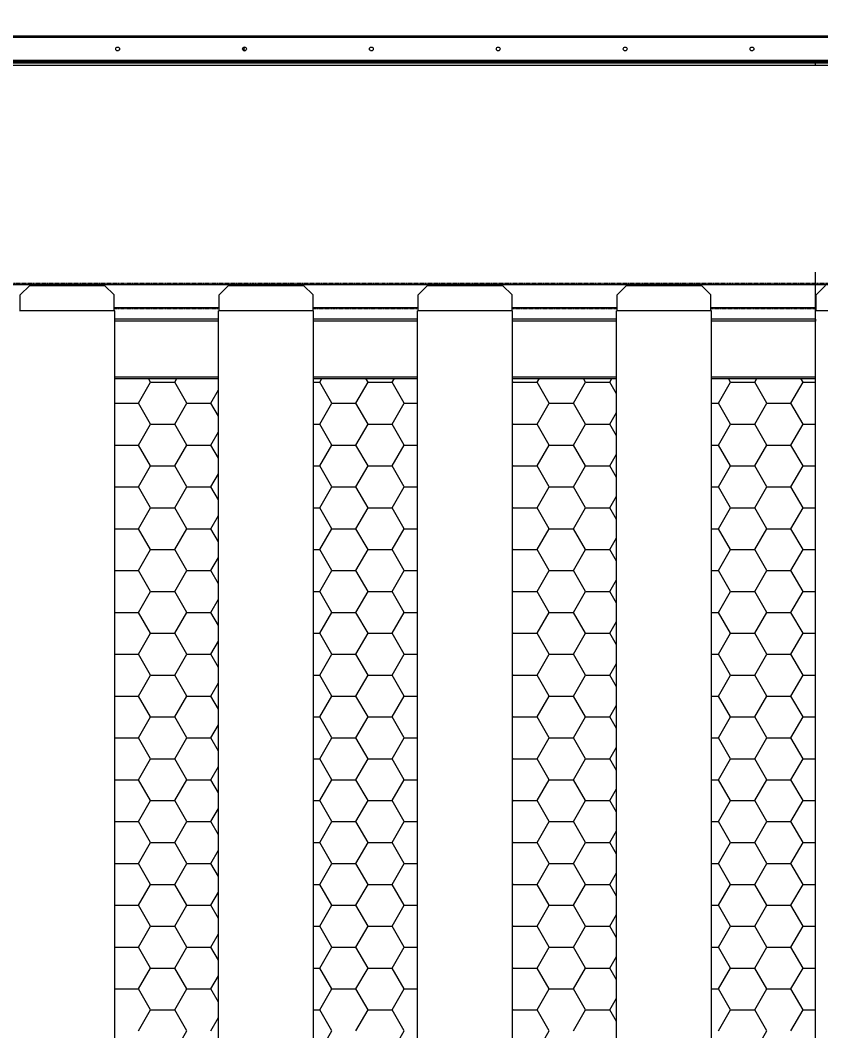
# Model space of a CAD drawing. Header units: millimetres. Extents: x -648583 to 40219, y -129719 to 29148.
# Drawn here: x 12060 to 13322, y 16867 to 18461 of the extents above; entities that cross this region are included whole.
import ezdxf

# ---------------------------------------------------------------- set-up
doc = ezdxf.new("R2010")
doc.units = ezdxf.units.MM
for name, pattern in [('CENTER', [2, 1.25, -0.25, 0.25, -0.25]), ('HIDDEN', [0.375, 0.25, -0.125]), ('HIDDENX2', [0.75, 0.5, -0.25])]:
    doc.linetypes.add(name, pattern=pattern)
doc.layers.add('center', color=1, linetype='CENTER')
doc.layers.add('HIDD', color=2, linetype='HIDDENX2')
doc.styles.get("Standard").update_dxf_attribs({"font": 'arial.ttf'})
doc.dimstyles.new('1.40', dxfattribs={"dimscale": 20, "dimtxt": 1.5, "dimasz": 1, "dimexe": 0.5, "dimexo": 0.5, "dimgap": 0.5, "dimtad": 1, "dimdec": 0, "dimzin": 0, "dimdsep": 46, "dimtxsty": 'Standard', "dimcen": 0, "dimclrd": 2, "dimclre": 2, "dimclrt": 3, "dimadec": 0, "dimazin": 0, "dimtfac": 1, "dimtdec": 0, "dimtmove": 0, "dimatfit": 0, "dimfxl": 1, "dimtolj": 1, "dimtzin": 0, "dimlwd": -1, "dimlwe": -1, "dimarcsym": 0})

# ---------------------------------------------------------------- blocks, each defined once
blk = doc.blocks.new('*D64')
at = {"color": 2, "transparency": 16777216}
for p, q in [((11513.6, 18535.2), (11513.6, 19013.9)), ((13493.6, 19003.9), (11633.6, 19003.9)), ((13613.6, 18329.2), (13613.6, 19013.9))]:
    blk.add_line(p, q, dxfattribs=at)
for points in [[(11633.6, 19023.9), (11633.6, 18983.9), (11513.6, 19003.9)], [(13493.6, 19023.9), (13493.6, 18983.9), (13613.6, 19003.9)]]:
    blk.add_solid(points, dxfattribs=at)
at = {"layer": 'Defpoints', "color": 0, "transparency": 16777216}
for p in [(11513.6, 19003.9), (11513.6, 18435.2), (13613.6, 18229.2)]:
    blk.add_point(p, dxfattribs=at)
at = {"color": 3, "lineweight": 5, "transparency": 16777216, "insert": (12563.6, 19135.4), "char_height": 140, "attachment_point": 5}
blk.add_mtext('\\A1;2100', dxfattribs=at)
blk = doc.blocks.new('*D66')
at = {"color": 2, "transparency": 16777216}
for p, q in [((11513.6, 18535.2), (11513.6, 19648.4)), ((15593.6, 19638.4), (11633.6, 19638.4)), ((15713.6, 18535.2), (15713.6, 19648.4))]:
    blk.add_line(p, q, dxfattribs=at)
for points in [[(11633.6, 19658.4), (11633.6, 19618.4), (11513.6, 19638.4)], [(15593.6, 19658.4), (15593.6, 19618.4), (15713.6, 19638.4)]]:
    blk.add_solid(points, dxfattribs=at)
at = {"layer": 'Defpoints', "color": 0, "transparency": 16777216}
for p in [(11513.6, 19638.4), (11513.6, 18435.2), (15713.6, 18435.2)]:
    blk.add_point(p, dxfattribs=at)
at = {"color": 3, "lineweight": 5, "transparency": 16777216, "insert": (13613.6, 19769.9), "char_height": 140, "attachment_point": 5}
blk.add_mtext('\\A1;4200', dxfattribs=at)
blk = doc.blocks.new('3')
at = {"color": 7, "lineweight": 20}
for p, q in [((15666.2, 18435.2), (11561, 18435.2)), ((11559.3, 18395.2), (15667.9, 18395.2)), ((11561, 18393.2), (15666.2, 18393.2)), ((13107.6, 18393.6), (11769.2, 18393.6)), ((11561, 18389.8), (15666.2, 18389.8)), ((12372.6, 17988.9), (12209, 17988.9)), ((12372.6, 17985.7), (12209, 17985.7)), ((12686.3, 17988.9), (12522.6, 17988.9)), ((12686.3, 17985.7), (12522.6, 17985.7)), ((12999.9, 17988.9), (12836.3, 17988.9)), ((12999.9, 17985.7), (12836.3, 17985.7)), ((13313.6, 17988.9), (13149.9, 17988.9)), ((13313.6, 17985.7), (13149.9, 17985.7)), ((12209, 17898.1), (12372.6, 17898.1)), ((12209, 17895.5), (12372.6, 17895.5)), ((12522.6, 17898.1), (12686.3, 17898.1)), ((12522.6, 17895.5), (12686.3, 17895.5)), ((12836.3, 17898.1), (12999.9, 17898.1)), ((12836.3, 17895.5), (12999.9, 17895.5)), ((13149.9, 17898.1), (13313.6, 17898.1)), ((13149.9, 17895.5), (13313.6, 17895.5))]:
    blk.add_line(p, q, dxfattribs=at)
at = {"color": 7, "lineweight": 20, "ltscale": 5.44556e-06}
blk.add_line((12431.2, 18393.2), (12431.2, 18393.2), dxfattribs=at)
at = {"color": 7, "lineweight": 20, "ltscale": 9.52934e-06}
blk.add_line((12431.2, 18393.2), (12431.2, 18393.2), dxfattribs=at)
at = {"color": 7, "lineweight": 20, "ltscale": 5.46643e-06}
blk.add_line((12439.5, 18393.2), (12439.5, 18393.2), dxfattribs=at)
at = {"color": 7, "lineweight": 20, "ltscale": 9.52935e-06}
blk.add_line((12439.5, 18393.2), (12439.5, 18393.2), dxfattribs=at)
at = {"color": 7, "lineweight": 20, "ltscale": 0.04999}
for p, q in [((12909.6, 18395.2), (12909.6, 18393.2)), ((13109.6, 18395.2), (13109.6, 18393.2))]:
    blk.add_line(p, q, dxfattribs=at)
at = {"color": 7, "lineweight": 20, "ltscale": 0.00083348}
blk.add_line((13107.6, 18393.2), (13107.6, 18395.2), dxfattribs=at)
at = {"color": 7, "lineweight": 20, "ltscale": 0.001417}
blk.add_line((13313.6, 18389.8), (13313.6, 18393.2), dxfattribs=at)
at = {"color": 7, "lineweight": 20, "ltscale": 0.036483}
blk.add_line((13313.6, 17898.1), (13313.6, 18063.2), dxfattribs=at)
at = {"lineweight": 20}
for p, q in [((12060, 18027.2), (12075, 18042.2)), ((12075, 18042.2), (12193, 18042.2)), ((12208, 18027.2), (12193, 18042.2)), ((12373.6, 18027.2), (12388.6, 18042.2)), ((12388.6, 18042.2), (12506.6, 18042.2)), ((12521.6, 18027.2), (12506.6, 18042.2)), ((12687.3, 18027.2), (12702.3, 18042.2)), ((12702.3, 18042.2), (12820.3, 18042.2)), ((12835.3, 18027.2), (12820.3, 18042.2)), ((13000.9, 18027.2), (13015.9, 18042.2)), ((13015.9, 18042.2), (13133.9, 18042.2)), ((13148.9, 18027.2), (13133.9, 18042.2)), ((13314.6, 18027.2), (13329.6, 18042.2)), ((12060, 18002.2), (12060, 18027.2)), ((12208, 18002.2), (12208, 18027.2)), ((12373.6, 18002.2), (12373.6, 18027.2)), ((12521.6, 18002.2), (12521.6, 18027.2)), ((12687.3, 18002.2), (12687.3, 18027.2)), ((12835.3, 18002.2), (12835.3, 18027.2)), ((13000.9, 18002.2), (13000.9, 18027.2)), ((13148.9, 18002.2), (13148.9, 18027.2)), ((13314.6, 18002.2), (13314.6, 18027.2)), ((12209, 18002.2), (12059, 18002.2)), ((12209, 15344.2), (12209, 18002.2)), ((12372.6, 15344.2), (12372.6, 18002.2)), ((12522.6, 18002.2), (12372.6, 18002.2)), ((12522.6, 15344.2), (12522.6, 18002.2)), ((12686.3, 15344.2), (12686.3, 18002.2)), ((12836.3, 18002.2), (12686.3, 18002.2)), ((12836.3, 15344.2), (12836.3, 18002.2)), ((12999.9, 15344.2), (12999.9, 18002.2)), ((13149.9, 18002.2), (12999.9, 18002.2)), ((13149.9, 15344.2), (13149.9, 18002.2)), ((13313.6, 15344.2), (13313.6, 18002.2)), ((13463.6, 18002.2), (13313.6, 18002.2))]:
    blk.add_line(p, q, dxfattribs=at)
at = {"color": 7, "lineweight": 20, "ltscale": 0.001354}
for p, q in [((13313.6, 18046.4), (13313.6, 18043.1)), ((13313.6, 17988.9), (13313.6, 17985.7))]:
    blk.add_line(p, q, dxfattribs=at)
at = {"color": 7, "linetype": 'Continuous', "lineweight": 20}
for p, q in [((12246.4, 17856.6), (12265.4, 17889.6)), ((12265.4, 17889.6), (12262, 17895.5)), ((12265.4, 17889.6), (12303.5, 17889.6)), ((12303.5, 17889.6), (12306.9, 17895.5)), ((12322.6, 17856.6), (12303.5, 17889.6)), ((12522.6, 17889.6), (12532.1, 17889.6)), ((12532.1, 17889.6), (12535.5, 17895.5)), ((12551.2, 17856.6), (12532.1, 17889.6)), ((12589.3, 17856.6), (12608.3, 17889.6)), ((12608.3, 17889.6), (12604.9, 17895.5)), ((12608.3, 17889.6), (12646.4, 17889.6)), ((12646.4, 17889.6), (12649.8, 17895.5)), ((12665.5, 17856.6), (12646.4, 17889.6)), ((12836.9, 17889.6), (12836.3, 17890.7)), ((12836.3, 17888.5), (12836.9, 17889.6)), ((12836.9, 17889.6), (12875, 17889.6)), ((12875, 17889.6), (12878.4, 17895.5)), ((12894.1, 17856.6), (12875, 17889.6)), ((12932.2, 17856.6), (12951.2, 17889.6)), ((12951.2, 17889.6), (12947.8, 17895.5)), ((12951.2, 17889.6), (12989.3, 17889.6)), ((12989.3, 17889.6), (12992.7, 17895.5)), ((12999.9, 17871.2), (12989.3, 17889.6)), ((13160.8, 17856.6), (13179.8, 17889.6)), ((13179.8, 17889.6), (13176.4, 17895.5)), ((13179.8, 17889.6), (13217.9, 17889.6)), ((13217.9, 17889.6), (13221.3, 17895.5)), ((13237, 17856.6), (13217.9, 17889.6)), ((13275.1, 17856.6), (13294.1, 17889.6)), ((13294.1, 17889.6), (13290.7, 17895.5)), ((13294.1, 17889.6), (13313.6, 17889.6)), ((12360.7, 17856.6), (12372.6, 17877.4)), ((12209, 17856.6), (12246.4, 17856.6)), ((12265.4, 17823.6), (12246.4, 17856.6)), ((12303.5, 17823.6), (12322.6, 17856.6)), ((12322.6, 17856.6), (12360.7, 17856.6)), ((12372.6, 17835.9), (12360.7, 17856.6)), ((12532.1, 17823.6), (12551.2, 17856.6)), ((12551.2, 17856.6), (12589.3, 17856.6)), ((12608.3, 17823.6), (12589.3, 17856.6)), ((12646.4, 17823.6), (12665.5, 17856.6)), ((12665.5, 17856.6), (12686.3, 17856.6)), ((12875, 17823.6), (12894.1, 17856.6)), ((12894.1, 17856.6), (12932.2, 17856.6)), ((12951.2, 17823.6), (12932.2, 17856.6)), ((13149.9, 17856.6), (13160.8, 17856.6)), ((13179.8, 17823.6), (13160.8, 17856.6)), ((13217.9, 17823.6), (13237, 17856.6)), ((13237, 17856.6), (13275.1, 17856.6)), ((13294.1, 17823.6), (13275.1, 17856.6)), ((12989.3, 17823.6), (12999.9, 17842)), ((12246.4, 17790.6), (12265.4, 17823.6)), ((12265.4, 17823.6), (12303.5, 17823.6)), ((12322.6, 17790.6), (12303.5, 17823.6)), ((12522.6, 17823.6), (12532.1, 17823.6)), ((12551.2, 17790.6), (12532.1, 17823.6)), ((12589.3, 17790.6), (12608.3, 17823.6)), ((12608.3, 17823.6), (12646.4, 17823.6)), ((12665.5, 17790.6), (12646.4, 17823.6)), ((12836.9, 17823.6), (12836.3, 17824.7)), ((12836.3, 17822.5), (12836.9, 17823.6)), ((12836.9, 17823.6), (12875, 17823.6)), ((12894.1, 17790.6), (12875, 17823.6)), ((12932.2, 17790.6), (12951.2, 17823.6)), ((12951.2, 17823.6), (12989.3, 17823.6)), ((12999.9, 17805.2), (12989.3, 17823.6)), ((13160.8, 17790.6), (13179.8, 17823.6)), ((13179.8, 17823.6), (13217.9, 17823.6)), ((13237, 17790.6), (13217.9, 17823.6)), ((13275.1, 17790.6), (13294.1, 17823.6)), ((13294.1, 17823.6), (13313.6, 17823.6)), ((12360.7, 17790.6), (12372.6, 17811.4)), ((12209, 17790.6), (12246.4, 17790.6)), ((12265.4, 17757.6), (12246.4, 17790.6)), ((12303.5, 17757.6), (12322.6, 17790.6)), ((12322.6, 17790.6), (12360.7, 17790.6)), ((12372.6, 17769.9), (12360.7, 17790.6)), ((12532.1, 17757.6), (12551.2, 17790.6)), ((12551.2, 17790.6), (12589.3, 17790.6)), ((12608.3, 17757.6), (12589.3, 17790.6)), ((12646.4, 17757.6), (12665.5, 17790.6)), ((12665.5, 17790.6), (12686.3, 17790.6)), ((12875, 17757.6), (12894.1, 17790.6)), ((12894.1, 17790.6), (12932.2, 17790.6)), ((12951.2, 17757.6), (12932.2, 17790.6)), ((13149.9, 17790.6), (13160.8, 17790.6)), ((13179.8, 17757.6), (13160.8, 17790.6)), ((13217.9, 17757.6), (13237, 17790.6)), ((13237, 17790.6), (13275.1, 17790.6)), ((13294.1, 17757.6), (13275.1, 17790.6)), ((12989.3, 17757.6), (12999.9, 17776)), ((12246.4, 17724.6), (12265.4, 17757.6)), ((12265.4, 17757.6), (12303.5, 17757.6)), ((12322.6, 17724.6), (12303.5, 17757.6)), ((12522.6, 17757.6), (12532.1, 17757.6)), ((12551.2, 17724.6), (12532.1, 17757.6)), ((12589.3, 17724.6), (12608.3, 17757.6)), ((12608.3, 17757.6), (12646.4, 17757.6)), ((12665.5, 17724.6), (12646.4, 17757.6)), ((12836.9, 17757.6), (12836.3, 17758.7)), ((12836.3, 17756.5), (12836.9, 17757.6)), ((12836.9, 17757.6), (12875, 17757.6)), ((12894.1, 17724.6), (12875, 17757.6)), ((12932.2, 17724.6), (12951.2, 17757.6)), ((12951.2, 17757.6), (12989.3, 17757.6)), ((12999.9, 17739.2), (12989.3, 17757.6)), ((13160.8, 17724.6), (13179.8, 17757.6)), ((13179.8, 17757.6), (13217.9, 17757.6)), ((13237, 17724.6), (13217.9, 17757.6)), ((13275.1, 17724.6), (13294.1, 17757.6)), ((13294.1, 17757.6), (13313.6, 17757.6)), ((12360.7, 17724.6), (12372.6, 17745.4)), ((12209, 17724.6), (12246.4, 17724.6)), ((12265.4, 17691.6), (12246.4, 17724.6)), ((12303.5, 17691.6), (12322.6, 17724.6)), ((12322.6, 17724.6), (12360.7, 17724.6)), ((12372.6, 17703.9), (12360.7, 17724.6)), ((12532.1, 17691.6), (12551.2, 17724.6)), ((12551.2, 17724.6), (12589.3, 17724.6)), ((12608.3, 17691.6), (12589.3, 17724.6)), ((12646.4, 17691.6), (12665.5, 17724.6)), ((12665.5, 17724.6), (12686.3, 17724.6)), ((12875, 17691.6), (12894.1, 17724.6)), ((12894.1, 17724.6), (12932.2, 17724.6)), ((12951.2, 17691.6), (12932.2, 17724.6)), ((13149.9, 17724.6), (13160.8, 17724.6)), ((13179.8, 17691.6), (13160.8, 17724.6)), ((13217.9, 17691.6), (13237, 17724.6)), ((13237, 17724.6), (13275.1, 17724.6)), ((13294.1, 17691.6), (13275.1, 17724.6)), ((12989.3, 17691.6), (12999.9, 17710)), ((12246.4, 17658.6), (12265.4, 17691.6)), ((12265.4, 17691.6), (12303.5, 17691.6)), ((12322.6, 17658.6), (12303.5, 17691.6)), ((12522.6, 17691.6), (12532.1, 17691.6)), ((12551.2, 17658.6), (12532.1, 17691.6)), ((12589.3, 17658.6), (12608.3, 17691.6)), ((12608.3, 17691.6), (12646.4, 17691.6)), ((12665.5, 17658.6), (12646.4, 17691.6)), ((12836.9, 17691.6), (12836.3, 17692.7)), ((12836.3, 17690.6), (12836.9, 17691.6)), ((12836.9, 17691.6), (12875, 17691.6)), ((12894.1, 17658.6), (12875, 17691.6)), ((12932.2, 17658.6), (12951.2, 17691.6)), ((12951.2, 17691.6), (12989.3, 17691.6)), ((12999.9, 17673.2), (12989.3, 17691.6)), ((13160.8, 17658.6), (13179.8, 17691.6)), ((13179.8, 17691.6), (13217.9, 17691.6)), ((13237, 17658.6), (13217.9, 17691.6)), ((13275.1, 17658.6), (13294.1, 17691.6)), ((13294.1, 17691.6), (13313.6, 17691.6)), ((12360.7, 17658.6), (12372.6, 17679.4)), ((12209, 17658.6), (12246.4, 17658.6)), ((12265.4, 17625.6), (12246.4, 17658.6)), ((12303.5, 17625.6), (12322.6, 17658.6)), ((12322.6, 17658.6), (12360.7, 17658.6)), ((12372.6, 17637.9), (12360.7, 17658.6)), ((12532.1, 17625.6), (12551.2, 17658.6)), ((12551.2, 17658.6), (12589.3, 17658.6)), ((12608.3, 17625.6), (12589.3, 17658.6)), ((12646.4, 17625.6), (12665.5, 17658.6)), ((12665.5, 17658.6), (12686.3, 17658.6)), ((12875, 17625.6), (12894.1, 17658.6)), ((12894.1, 17658.6), (12932.2, 17658.6)), ((12951.2, 17625.6), (12932.2, 17658.6)), ((12989.3, 17625.6), (12999.9, 17644)), ((13149.9, 17658.6), (13160.8, 17658.6)), ((13179.8, 17625.6), (13160.8, 17658.6)), ((13217.9, 17625.6), (13237, 17658.6)), ((13237, 17658.6), (13275.1, 17658.6)), ((13294.1, 17625.6), (13275.1, 17658.6)), ((12246.4, 17592.6), (12265.4, 17625.6)), ((12265.4, 17625.6), (12303.5, 17625.6)), ((12322.6, 17592.6), (12303.5, 17625.6)), ((12360.7, 17592.6), (12372.6, 17613.4)), ((12522.6, 17625.6), (12532.1, 17625.6)), ((12551.2, 17592.6), (12532.1, 17625.6)), ((12589.3, 17592.6), (12608.3, 17625.6)), ((12608.3, 17625.6), (12646.4, 17625.6)), ((12665.5, 17592.6), (12646.4, 17625.6)), ((12836.9, 17625.6), (12836.3, 17626.7)), ((12836.3, 17624.6), (12836.9, 17625.6)), ((12836.9, 17625.6), (12875, 17625.6)), ((12894.1, 17592.6), (12875, 17625.6)), ((12932.2, 17592.6), (12951.2, 17625.6)), ((12951.2, 17625.6), (12989.3, 17625.6)), ((12999.9, 17607.2), (12989.3, 17625.6)), ((13160.8, 17592.6), (13179.8, 17625.6)), ((13179.8, 17625.6), (13217.9, 17625.6)), ((13237, 17592.6), (13217.9, 17625.6)), ((13275.1, 17592.6), (13294.1, 17625.6)), ((13294.1, 17625.6), (13313.6, 17625.6)), ((12209, 17592.6), (12246.4, 17592.6)), ((12265.4, 17559.6), (12246.4, 17592.6)), ((12303.5, 17559.6), (12322.6, 17592.6)), ((12322.6, 17592.6), (12360.7, 17592.6)), ((12372.6, 17571.9), (12360.7, 17592.6)), ((12532.1, 17559.6), (12551.2, 17592.6)), ((12551.2, 17592.6), (12589.3, 17592.6)), ((12608.3, 17559.6), (12589.3, 17592.6)), ((12646.4, 17559.6), (12665.5, 17592.6)), ((12665.5, 17592.6), (12686.3, 17592.6)), ((12875, 17559.6), (12894.1, 17592.6)), ((12894.1, 17592.6), (12932.2, 17592.6)), ((12951.2, 17559.6), (12932.2, 17592.6)), ((13149.9, 17592.6), (13160.8, 17592.6)), ((13179.8, 17559.6), (13160.8, 17592.6)), ((13217.9, 17559.6), (13237, 17592.6)), ((13237, 17592.6), (13275.1, 17592.6)), ((13294.1, 17559.6), (13275.1, 17592.6)), ((12989.3, 17559.6), (12999.9, 17578.1)), ((12246.4, 17526.7), (12265.4, 17559.6)), ((12265.4, 17559.6), (12303.5, 17559.6)), ((12322.6, 17526.7), (12303.5, 17559.6)), ((12522.6, 17559.6), (12532.1, 17559.6)), ((12551.2, 17526.7), (12532.1, 17559.6)), ((12589.3, 17526.7), (12608.3, 17559.6)), ((12608.3, 17559.6), (12646.4, 17559.6)), ((12665.5, 17526.7), (12646.4, 17559.6)), ((12836.9, 17559.6), (12836.3, 17560.7)), ((12836.3, 17558.6), (12836.9, 17559.6)), ((12836.9, 17559.6), (12875, 17559.6)), ((12894.1, 17526.7), (12875, 17559.6)), ((12932.2, 17526.7), (12951.2, 17559.6)), ((12951.2, 17559.6), (12989.3, 17559.6)), ((12999.9, 17541.2), (12989.3, 17559.6)), ((13160.8, 17526.7), (13179.8, 17559.6)), ((13179.8, 17559.6), (13217.9, 17559.6)), ((13237, 17526.7), (13217.9, 17559.6)), ((13275.1, 17526.7), (13294.1, 17559.6)), ((13294.1, 17559.6), (13313.6, 17559.6)), ((12360.7, 17526.7), (12372.6, 17547.4)), ((12209, 17526.7), (12246.4, 17526.7)), ((12265.4, 17493.7), (12246.4, 17526.7)), ((12303.5, 17493.7), (12322.6, 17526.7)), ((12322.6, 17526.7), (12360.7, 17526.7)), ((12372.6, 17505.9), (12360.7, 17526.7)), ((12532.1, 17493.7), (12551.2, 17526.7)), ((12551.2, 17526.7), (12589.3, 17526.7)), ((12608.3, 17493.7), (12589.3, 17526.7)), ((12646.4, 17493.7), (12665.5, 17526.7)), ((12665.5, 17526.7), (12686.3, 17526.7)), ((12875, 17493.7), (12894.1, 17526.7)), ((12894.1, 17526.7), (12932.2, 17526.7)), ((12951.2, 17493.7), (12932.2, 17526.7)), ((13149.9, 17526.7), (13160.8, 17526.7)), ((13179.8, 17493.7), (13160.8, 17526.7)), ((13217.9, 17493.7), (13237, 17526.7)), ((13237, 17526.7), (13275.1, 17526.7)), ((13294.1, 17493.7), (13275.1, 17526.7)), ((12989.3, 17493.7), (12999.9, 17512.1)), ((12246.4, 17460.7), (12265.4, 17493.7)), ((12265.4, 17493.7), (12303.5, 17493.7)), ((12322.6, 17460.7), (12303.5, 17493.7)), ((12522.6, 17493.7), (12532.1, 17493.7)), ((12551.2, 17460.7), (12532.1, 17493.7)), ((12589.3, 17460.7), (12608.3, 17493.7)), ((12608.3, 17493.7), (12646.4, 17493.7)), ((12665.5, 17460.7), (12646.4, 17493.7)), ((12836.9, 17493.7), (12836.3, 17494.7)), ((12836.3, 17492.6), (12836.9, 17493.7)), ((12836.9, 17493.7), (12875, 17493.7)), ((12894.1, 17460.7), (12875, 17493.7)), ((12932.2, 17460.7), (12951.2, 17493.7)), ((12951.2, 17493.7), (12989.3, 17493.7)), ((12999.9, 17475.3), (12989.3, 17493.7)), ((13160.8, 17460.7), (13179.8, 17493.7)), ((13179.8, 17493.7), (13217.9, 17493.7)), ((13237, 17460.7), (13217.9, 17493.7)), ((13275.1, 17460.7), (13294.1, 17493.7)), ((13294.1, 17493.7), (13313.6, 17493.7)), ((12360.7, 17460.7), (12372.6, 17481.4)), ((12209, 17460.7), (12246.4, 17460.7)), ((12265.4, 17427.7), (12246.4, 17460.7)), ((12303.5, 17427.7), (12322.6, 17460.7)), ((12322.6, 17460.7), (12360.7, 17460.7)), ((12372.6, 17439.9), (12360.7, 17460.7)), ((12532.1, 17427.7), (12551.2, 17460.7)), ((12551.2, 17460.7), (12589.3, 17460.7)), ((12608.3, 17427.7), (12589.3, 17460.7)), ((12646.4, 17427.7), (12665.5, 17460.7)), ((12665.5, 17460.7), (12686.3, 17460.7)), ((12875, 17427.7), (12894.1, 17460.7)), ((12894.1, 17460.7), (12932.2, 17460.7)), ((12951.2, 17427.7), (12932.2, 17460.7)), ((13149.9, 17460.7), (13160.8, 17460.7)), ((13179.8, 17427.7), (13160.8, 17460.7)), ((13217.9, 17427.7), (13237, 17460.7)), ((13237, 17460.7), (13275.1, 17460.7)), ((13294.1, 17427.7), (13275.1, 17460.7)), ((12989.3, 17427.7), (12999.9, 17446.1)), ((12246.4, 17394.7), (12265.4, 17427.7)), ((12265.4, 17427.7), (12303.5, 17427.7)), ((12322.6, 17394.7), (12303.5, 17427.7)), ((12522.6, 17427.7), (12532.1, 17427.7)), ((12551.2, 17394.7), (12532.1, 17427.7)), ((12589.3, 17394.7), (12608.3, 17427.7)), ((12608.3, 17427.7), (12646.4, 17427.7)), ((12665.5, 17394.7), (12646.4, 17427.7)), ((12836.9, 17427.7), (12836.3, 17428.7)), ((12836.3, 17426.6), (12836.9, 17427.7)), ((12836.9, 17427.7), (12875, 17427.7)), ((12894.1, 17394.7), (12875, 17427.7)), ((12932.2, 17394.7), (12951.2, 17427.7)), ((12951.2, 17427.7), (12989.3, 17427.7)), ((12999.9, 17409.3), (12989.3, 17427.7)), ((13160.8, 17394.7), (13179.8, 17427.7)), ((13179.8, 17427.7), (13217.9, 17427.7)), ((13237, 17394.7), (13217.9, 17427.7)), ((13275.1, 17394.7), (13294.1, 17427.7)), ((13294.1, 17427.7), (13313.6, 17427.7)), ((12360.7, 17394.7), (12372.6, 17415.4)), ((12209, 17394.7), (12246.4, 17394.7)), ((12265.4, 17361.7), (12246.4, 17394.7)), ((12303.5, 17361.7), (12322.6, 17394.7)), ((12322.6, 17394.7), (12360.7, 17394.7)), ((12372.6, 17373.9), (12360.7, 17394.7)), ((12532.1, 17361.7), (12551.2, 17394.7)), ((12551.2, 17394.7), (12589.3, 17394.7)), ((12608.3, 17361.7), (12589.3, 17394.7)), ((12646.4, 17361.7), (12665.5, 17394.7)), ((12665.5, 17394.7), (12686.3, 17394.7)), ((12875, 17361.7), (12894.1, 17394.7)), ((12894.1, 17394.7), (12932.2, 17394.7)), ((12951.2, 17361.7), (12932.2, 17394.7)), ((13149.9, 17394.7), (13160.8, 17394.7)), ((13179.8, 17361.7), (13160.8, 17394.7)), ((13217.9, 17361.7), (13237, 17394.7)), ((13237, 17394.7), (13275.1, 17394.7)), ((13294.1, 17361.7), (13275.1, 17394.7)), ((12989.3, 17361.7), (12999.9, 17380.1)), ((12246.4, 17328.7), (12265.4, 17361.7)), ((12265.4, 17361.7), (12303.5, 17361.7)), ((12322.6, 17328.7), (12303.5, 17361.7)), ((12522.6, 17361.7), (12532.1, 17361.7)), ((12551.2, 17328.7), (12532.1, 17361.7)), ((12589.3, 17328.7), (12608.3, 17361.7)), ((12608.3, 17361.7), (12646.4, 17361.7)), ((12665.5, 17328.7), (12646.4, 17361.7)), ((12836.9, 17361.7), (12836.3, 17362.8)), ((12836.3, 17360.6), (12836.9, 17361.7)), ((12836.9, 17361.7), (12875, 17361.7)), ((12894.1, 17328.7), (12875, 17361.7)), ((12932.2, 17328.7), (12951.2, 17361.7)), ((12951.2, 17361.7), (12989.3, 17361.7)), ((12999.9, 17343.3), (12989.3, 17361.7)), ((13160.8, 17328.7), (13179.8, 17361.7)), ((13179.8, 17361.7), (13217.9, 17361.7)), ((13237, 17328.7), (13217.9, 17361.7)), ((13275.1, 17328.7), (13294.1, 17361.7)), ((13294.1, 17361.7), (13313.6, 17361.7)), ((12360.7, 17328.7), (12372.6, 17349.4)), ((12209, 17328.7), (12246.4, 17328.7)), ((12265.4, 17295.7), (12246.4, 17328.7)), ((12303.5, 17295.7), (12322.6, 17328.7)), ((12322.6, 17328.7), (12360.7, 17328.7)), ((12372.6, 17307.9), (12360.7, 17328.7)), ((12532.1, 17295.7), (12551.2, 17328.7)), ((12551.2, 17328.7), (12589.3, 17328.7)), ((12608.3, 17295.7), (12589.3, 17328.7)), ((12646.4, 17295.7), (12665.5, 17328.7)), ((12665.5, 17328.7), (12686.3, 17328.7)), ((12875, 17295.7), (12894.1, 17328.7)), ((12894.1, 17328.7), (12932.2, 17328.7)), ((12951.2, 17295.7), (12932.2, 17328.7)), ((13149.9, 17328.7), (13160.8, 17328.7)), ((13179.8, 17295.7), (13160.8, 17328.7)), ((13217.9, 17295.7), (13237, 17328.7)), ((13237, 17328.7), (13275.1, 17328.7)), ((13294.1, 17295.7), (13275.1, 17328.7)), ((12989.3, 17295.7), (12999.9, 17314.1)), ((12246.4, 17262.7), (12265.4, 17295.7)), ((12265.4, 17295.7), (12303.5, 17295.7)), ((12322.6, 17262.7), (12303.5, 17295.7)), ((12522.6, 17295.7), (12532.1, 17295.7)), ((12551.2, 17262.7), (12532.1, 17295.7)), ((12589.3, 17262.7), (12608.3, 17295.7)), ((12608.3, 17295.7), (12646.4, 17295.7)), ((12665.5, 17262.7), (12646.4, 17295.7)), ((12836.9, 17295.7), (12836.3, 17296.8)), ((12836.3, 17294.6), (12836.9, 17295.7)), ((12836.9, 17295.7), (12875, 17295.7)), ((12894.1, 17262.7), (12875, 17295.7)), ((12932.2, 17262.7), (12951.2, 17295.7)), ((12951.2, 17295.7), (12989.3, 17295.7)), ((12999.9, 17277.3), (12989.3, 17295.7)), ((13160.8, 17262.7), (13179.8, 17295.7)), ((13179.8, 17295.7), (13217.9, 17295.7)), ((13237, 17262.7), (13217.9, 17295.7)), ((13275.1, 17262.7), (13294.1, 17295.7)), ((13294.1, 17295.7), (13313.6, 17295.7)), ((12360.7, 17262.7), (12372.6, 17283.4)), ((12209, 17262.7), (12246.4, 17262.7)), ((12265.4, 17229.7), (12246.4, 17262.7)), ((12303.5, 17229.7), (12322.6, 17262.7)), ((12322.6, 17262.7), (12360.7, 17262.7)), ((12372.6, 17241.9), (12360.7, 17262.7)), ((12532.1, 17229.7), (12551.2, 17262.7)), ((12551.2, 17262.7), (12589.3, 17262.7)), ((12608.3, 17229.7), (12589.3, 17262.7)), ((12646.4, 17229.7), (12665.5, 17262.7)), ((12665.5, 17262.7), (12686.3, 17262.7)), ((12875, 17229.7), (12894.1, 17262.7)), ((12894.1, 17262.7), (12932.2, 17262.7)), ((12951.2, 17229.7), (12932.2, 17262.7)), ((13149.9, 17262.7), (13160.8, 17262.7)), ((13179.8, 17229.7), (13160.8, 17262.7)), ((13217.9, 17229.7), (13237, 17262.7)), ((13237, 17262.7), (13275.1, 17262.7)), ((13294.1, 17229.7), (13275.1, 17262.7)), ((12989.3, 17229.7), (12999.9, 17248.1)), ((12246.4, 17196.7), (12265.4, 17229.7)), ((12265.4, 17229.7), (12303.5, 17229.7)), ((12322.6, 17196.7), (12303.5, 17229.7)), ((12522.6, 17229.7), (12532.1, 17229.7)), ((12551.2, 17196.7), (12532.1, 17229.7)), ((12589.3, 17196.7), (12608.3, 17229.7)), ((12608.3, 17229.7), (12646.4, 17229.7)), ((12665.5, 17196.7), (12646.4, 17229.7)), ((12836.9, 17229.7), (12836.3, 17230.8)), ((12836.3, 17228.6), (12836.9, 17229.7)), ((12836.9, 17229.7), (12875, 17229.7)), ((12894.1, 17196.7), (12875, 17229.7)), ((12932.2, 17196.7), (12951.2, 17229.7)), ((12951.2, 17229.7), (12989.3, 17229.7)), ((12999.9, 17211.3), (12989.3, 17229.7)), ((13160.8, 17196.7), (13179.8, 17229.7)), ((13179.8, 17229.7), (13217.9, 17229.7)), ((13237, 17196.7), (13217.9, 17229.7)), ((13275.1, 17196.7), (13294.1, 17229.7)), ((13294.1, 17229.7), (13313.6, 17229.7)), ((12360.7, 17196.7), (12372.6, 17217.4)), ((12209, 17196.7), (12246.4, 17196.7)), ((12265.4, 17163.7), (12246.4, 17196.7)), ((12303.5, 17163.7), (12322.6, 17196.7)), ((12322.6, 17196.7), (12360.7, 17196.7)), ((12372.6, 17176), (12360.7, 17196.7)), ((12532.1, 17163.7), (12551.2, 17196.7)), ((12551.2, 17196.7), (12589.3, 17196.7)), ((12608.3, 17163.7), (12589.3, 17196.7)), ((12646.4, 17163.7), (12665.5, 17196.7)), ((12665.5, 17196.7), (12686.3, 17196.7)), ((12875, 17163.7), (12894.1, 17196.7)), ((12894.1, 17196.7), (12932.2, 17196.7)), ((12951.2, 17163.7), (12932.2, 17196.7)), ((12989.3, 17163.7), (12999.9, 17182.1)), ((13149.9, 17196.7), (13160.8, 17196.7)), ((13179.8, 17163.7), (13160.8, 17196.7)), ((13217.9, 17163.7), (13237, 17196.7)), ((13237, 17196.7), (13275.1, 17196.7)), ((13294.1, 17163.7), (13275.1, 17196.7)), ((12246.4, 17130.7), (12265.4, 17163.7)), ((12265.4, 17163.7), (12303.5, 17163.7)), ((12322.6, 17130.7), (12303.5, 17163.7)), ((12360.7, 17130.7), (12372.6, 17151.5)), ((12522.6, 17163.7), (12532.1, 17163.7)), ((12551.2, 17130.7), (12532.1, 17163.7)), ((12589.3, 17130.7), (12608.3, 17163.7)), ((12608.3, 17163.7), (12646.4, 17163.7)), ((12665.5, 17130.7), (12646.4, 17163.7)), ((12836.9, 17163.7), (12836.3, 17164.8)), ((12836.3, 17162.6), (12836.9, 17163.7)), ((12836.9, 17163.7), (12875, 17163.7)), ((12894.1, 17130.7), (12875, 17163.7)), ((12932.2, 17130.7), (12951.2, 17163.7)), ((12951.2, 17163.7), (12989.3, 17163.7)), ((12999.9, 17145.3), (12989.3, 17163.7)), ((13160.8, 17130.7), (13179.8, 17163.7)), ((13179.8, 17163.7), (13217.9, 17163.7)), ((13237, 17130.7), (13217.9, 17163.7)), ((13275.1, 17130.7), (13294.1, 17163.7)), ((13294.1, 17163.7), (13313.6, 17163.7)), ((12209, 17130.7), (12246.4, 17130.7)), ((12265.4, 17097.7), (12246.4, 17130.7)), ((12303.5, 17097.7), (12322.6, 17130.7)), ((12322.6, 17130.7), (12360.7, 17130.7)), ((12372.6, 17110), (12360.7, 17130.7)), ((12532.1, 17097.7), (12551.2, 17130.7)), ((12551.2, 17130.7), (12589.3, 17130.7)), ((12608.3, 17097.7), (12589.3, 17130.7)), ((12646.4, 17097.7), (12665.5, 17130.7)), ((12665.5, 17130.7), (12686.3, 17130.7)), ((12875, 17097.7), (12894.1, 17130.7)), ((12894.1, 17130.7), (12932.2, 17130.7)), ((12951.2, 17097.7), (12932.2, 17130.7)), ((13149.9, 17130.7), (13160.8, 17130.7)), ((13179.8, 17097.7), (13160.8, 17130.7)), ((13217.9, 17097.7), (13237, 17130.7)), ((13237, 17130.7), (13275.1, 17130.7)), ((13294.1, 17097.7), (13275.1, 17130.7)), ((12989.3, 17097.7), (12999.9, 17116.1)), ((12246.4, 17064.7), (12265.4, 17097.7)), ((12265.4, 17097.7), (12303.5, 17097.7)), ((12322.6, 17064.7), (12303.5, 17097.7)), ((12522.6, 17097.7), (12532.1, 17097.7)), ((12551.2, 17064.7), (12532.1, 17097.7)), ((12589.3, 17064.7), (12608.3, 17097.7)), ((12608.3, 17097.7), (12646.4, 17097.7)), ((12665.5, 17064.7), (12646.4, 17097.7)), ((12836.9, 17097.7), (12836.3, 17098.8)), ((12836.3, 17096.6), (12836.9, 17097.7)), ((12836.9, 17097.7), (12875, 17097.7)), ((12894.1, 17064.7), (12875, 17097.7)), ((12932.2, 17064.7), (12951.2, 17097.7)), ((12951.2, 17097.7), (12989.3, 17097.7)), ((12999.9, 17079.3), (12989.3, 17097.7)), ((13160.8, 17064.7), (13179.8, 17097.7)), ((13179.8, 17097.7), (13217.9, 17097.7)), ((13237, 17064.7), (13217.9, 17097.7)), ((13275.1, 17064.7), (13294.1, 17097.7)), ((13294.1, 17097.7), (13313.6, 17097.7)), ((12360.7, 17064.7), (12372.6, 17085.5)), ((12209, 17064.7), (12246.4, 17064.7)), ((12265.4, 17031.7), (12246.4, 17064.7)), ((12303.5, 17031.7), (12322.6, 17064.7)), ((12322.6, 17064.7), (12360.7, 17064.7)), ((12372.6, 17044), (12360.7, 17064.7)), ((12532.1, 17031.7), (12551.2, 17064.7)), ((12551.2, 17064.7), (12589.3, 17064.7)), ((12608.3, 17031.7), (12589.3, 17064.7)), ((12646.4, 17031.7), (12665.5, 17064.7)), ((12665.5, 17064.7), (12686.3, 17064.7)), ((12875, 17031.7), (12894.1, 17064.7)), ((12894.1, 17064.7), (12932.2, 17064.7)), ((12951.2, 17031.7), (12932.2, 17064.7)), ((13149.9, 17064.7), (13160.8, 17064.7)), ((13179.8, 17031.7), (13160.8, 17064.7)), ((13217.9, 17031.7), (13237, 17064.7)), ((13237, 17064.7), (13275.1, 17064.7)), ((13294.1, 17031.7), (13275.1, 17064.7)), ((12989.3, 17031.7), (12999.9, 17050.1)), ((12246.4, 16998.7), (12265.4, 17031.7)), ((12265.4, 17031.7), (12303.5, 17031.7)), ((12322.6, 16998.7), (12303.5, 17031.7)), ((12522.6, 17031.7), (12532.1, 17031.7)), ((12551.2, 16998.7), (12532.1, 17031.7)), ((12589.3, 16998.7), (12608.3, 17031.7)), ((12608.3, 17031.7), (12646.4, 17031.7)), ((12665.5, 16998.7), (12646.4, 17031.7)), ((12836.9, 17031.7), (12836.3, 17032.8)), ((12836.3, 17030.6), (12836.9, 17031.7)), ((12836.9, 17031.7), (12875, 17031.7)), ((12894.1, 16998.7), (12875, 17031.7)), ((12932.2, 16998.7), (12951.2, 17031.7)), ((12951.2, 17031.7), (12989.3, 17031.7)), ((12999.9, 17013.3), (12989.3, 17031.7)), ((13160.8, 16998.7), (13179.8, 17031.7)), ((13179.8, 17031.7), (13217.9, 17031.7)), ((13237, 16998.7), (13217.9, 17031.7)), ((13275.1, 16998.7), (13294.1, 17031.7)), ((13294.1, 17031.7), (13313.6, 17031.7)), ((12360.7, 16998.7), (12372.6, 17019.5)), ((12209, 16998.7), (12246.4, 16998.7)), ((12265.4, 16965.7), (12246.4, 16998.7)), ((12303.5, 16965.7), (12322.6, 16998.7)), ((12322.6, 16998.7), (12360.7, 16998.7)), ((12372.6, 16978), (12360.7, 16998.7)), ((12532.1, 16965.7), (12551.2, 16998.7)), ((12551.2, 16998.7), (12589.3, 16998.7)), ((12608.3, 16965.7), (12589.3, 16998.7)), ((12646.4, 16965.7), (12665.5, 16998.7)), ((12665.5, 16998.7), (12686.3, 16998.7)), ((12875, 16965.7), (12894.1, 16998.7)), ((12894.1, 16998.7), (12932.2, 16998.7)), ((12951.2, 16965.7), (12932.2, 16998.7)), ((13149.9, 16998.7), (13160.8, 16998.7)), ((13179.8, 16965.7), (13160.8, 16998.7)), ((13217.9, 16965.7), (13237, 16998.7)), ((13237, 16998.7), (13275.1, 16998.7)), ((13294.1, 16965.7), (13275.1, 16998.7)), ((12989.3, 16965.7), (12999.9, 16984.1)), ((12246.4, 16932.7), (12265.4, 16965.7)), ((12265.4, 16965.7), (12303.5, 16965.7)), ((12322.6, 16932.7), (12303.5, 16965.7)), ((12522.6, 16965.7), (12532.1, 16965.7)), ((12551.2, 16932.7), (12532.1, 16965.7)), ((12589.3, 16932.7), (12608.3, 16965.7)), ((12608.3, 16965.7), (12646.4, 16965.7)), ((12665.5, 16932.7), (12646.4, 16965.7)), ((12836.9, 16965.7), (12836.3, 16966.8)), ((12836.3, 16964.6), (12836.9, 16965.7)), ((12836.9, 16965.7), (12875, 16965.7)), ((12894.1, 16932.7), (12875, 16965.7)), ((12932.2, 16932.7), (12951.2, 16965.7)), ((12951.2, 16965.7), (12989.3, 16965.7)), ((12999.9, 16947.3), (12989.3, 16965.7)), ((13160.8, 16932.7), (13179.8, 16965.7)), ((13179.8, 16965.7), (13217.9, 16965.7)), ((13237, 16932.7), (13217.9, 16965.7)), ((13275.1, 16932.7), (13294.1, 16965.7)), ((13294.1, 16965.7), (13313.6, 16965.7)), ((12360.7, 16932.7), (12372.6, 16953.5)), ((12209, 16932.7), (12246.4, 16932.7)), ((12265.4, 16899.7), (12246.4, 16932.7)), ((12303.5, 16899.7), (12322.6, 16932.7)), ((12322.6, 16932.7), (12360.7, 16932.7)), ((12372.6, 16912), (12360.7, 16932.7)), ((12532.1, 16899.7), (12551.2, 16932.7)), ((12551.2, 16932.7), (12589.3, 16932.7)), ((12608.3, 16899.7), (12589.3, 16932.7)), ((12646.4, 16899.7), (12665.5, 16932.7)), ((12665.5, 16932.7), (12686.3, 16932.7)), ((12875, 16899.7), (12894.1, 16932.7)), ((12894.1, 16932.7), (12932.2, 16932.7)), ((12951.2, 16899.7), (12932.2, 16932.7)), ((13149.9, 16932.7), (13160.8, 16932.7)), ((13179.8, 16899.7), (13160.8, 16932.7)), ((13217.9, 16899.7), (13237, 16932.7)), ((13237, 16932.7), (13275.1, 16932.7)), ((13294.1, 16899.7), (13275.1, 16932.7)), ((12989.3, 16899.7), (12999.9, 16918.1)), ((12246.4, 16866.7), (12265.4, 16899.7)), ((12265.4, 16899.7), (12303.5, 16899.7)), ((12322.6, 16866.7), (12303.5, 16899.7)), ((12522.6, 16899.7), (12532.1, 16899.7)), ((12551.2, 16866.7), (12532.1, 16899.7)), ((12589.3, 16866.7), (12608.3, 16899.7)), ((12608.3, 16899.7), (12646.4, 16899.7)), ((12665.5, 16866.7), (12646.4, 16899.7)), ((12836.9, 16899.7), (12836.3, 16900.8)), ((12836.3, 16898.7), (12836.9, 16899.7)), ((12836.9, 16899.7), (12875, 16899.7)), ((12894.1, 16866.7), (12875, 16899.7)), ((12932.2, 16866.7), (12951.2, 16899.7)), ((12951.2, 16899.7), (12989.3, 16899.7)), ((12999.9, 16881.3), (12989.3, 16899.7)), ((13160.8, 16866.7), (13179.8, 16899.7)), ((13179.8, 16899.7), (13217.9, 16899.7)), ((13237, 16866.7), (13217.9, 16899.7)), ((13275.1, 16866.7), (13294.1, 16899.7)), ((13294.1, 16899.7), (13313.6, 16899.7)), ((12360.7, 16866.7), (12372.6, 16887.5)), ((12303.5, 16833.7), (12322.6, 16866.7)), ((12532.1, 16833.7), (12551.2, 16866.7)), ((12646.4, 16833.7), (12665.5, 16866.7)), ((12875, 16833.7), (12894.1, 16866.7)), ((13217.9, 16833.7), (13237, 16866.7))]:
    blk.add_line(p, q, dxfattribs=at)
at = {"color": 7, "lineweight": 20}
for centre in [(12213.6, 18415.2), (12413.6, 18415.2), (12613.6, 18415.2), (12813.6, 18415.2), (13013.6, 18415.2), (13213.6, 18415.2)]:
    blk.add_circle(centre, 3, dxfattribs=at)
for centre, radius, start, end in [((12431.2, 18431.8), 3.4, 89.1059, 90), ((12439.5, 18431.8), 3.4, 90, 90.8941), ((12415.6, 18415.2), 4.5, 147.8908, 212.0857), ((12415.6, 18415.2), 3, 109.4675, 250.5088), ((12430.6, 18399.2), 4, 270, 270.2983), ((12440.1, 18399.2), 4, 269.7017, 270)]:
    blk.add_arc(centre, radius, start, end, dxfattribs=at)
at = {"layer": 'center', "lineweight": 20}
for p, q in [((15713.6, 18435.2), (11555.6, 18435.2)), ((15671.6, 18395.2), (11555.6, 18395.2)), ((15671.6, 18045.2), (11555.6, 18045.2)), ((12373.6, 18005.2), (12208, 18005.2)), ((12687.3, 18005.2), (12521.6, 18005.2)), ((13000.9, 18005.2), (12835.3, 18005.2)), ((13314.6, 18005.2), (13148.9, 18005.2))]:
    blk.add_line(p, q, dxfattribs=at)
at = {"layer": 'HIDD', "linetype": 'HIDDEN', "lineweight": 20}
for p, q in [((15669.6, 18433.2), (11557.6, 18433.2)), ((15671.6, 18397.2), (11557.6, 18397.2)), ((15671.6, 18043.2), (11557.6, 18043.2)), ((12373.6, 18007.2), (12208, 18007.2)), ((12687.3, 18007.2), (12521.6, 18007.2)), ((13000.9, 18007.2), (12835.3, 18007.2)), ((13314.6, 18007.2), (13148.9, 18007.2))]:
    blk.add_line(p, q, dxfattribs=at)

msp = doc.modelspace()

# ---------------------------------------------------------------- block references
msp.add_blockref('3', (0, 0))

# ---------------------------------------------------------------- dimensions: what is measured, and where the dimension line sits
at = {"lineweight": 5}
for base, p1, picture, middle in [((11513.6, 19638.4), (15713.6, 18435.2), '*D66', (13613.6, 19769.9)), ((11513.6, 19003.9), (13613.6, 18229.2), '*D64', (12563.6, 19135.4))]:
    dim = msp.add_linear_dim(base=base, p1=p1, p2=(11513.6, 18435.2), dimstyle='1.40', override={"dimtxt": 7, "dimasz": 6, "dimexo": 5, "dimgap": 3}, dxfattribs=at)
    dim.commit()
    dim.dimension.update_dxf_attribs({"geometry": picture, "text_midpoint": middle})

doc.saveas('drawing.dxf')
